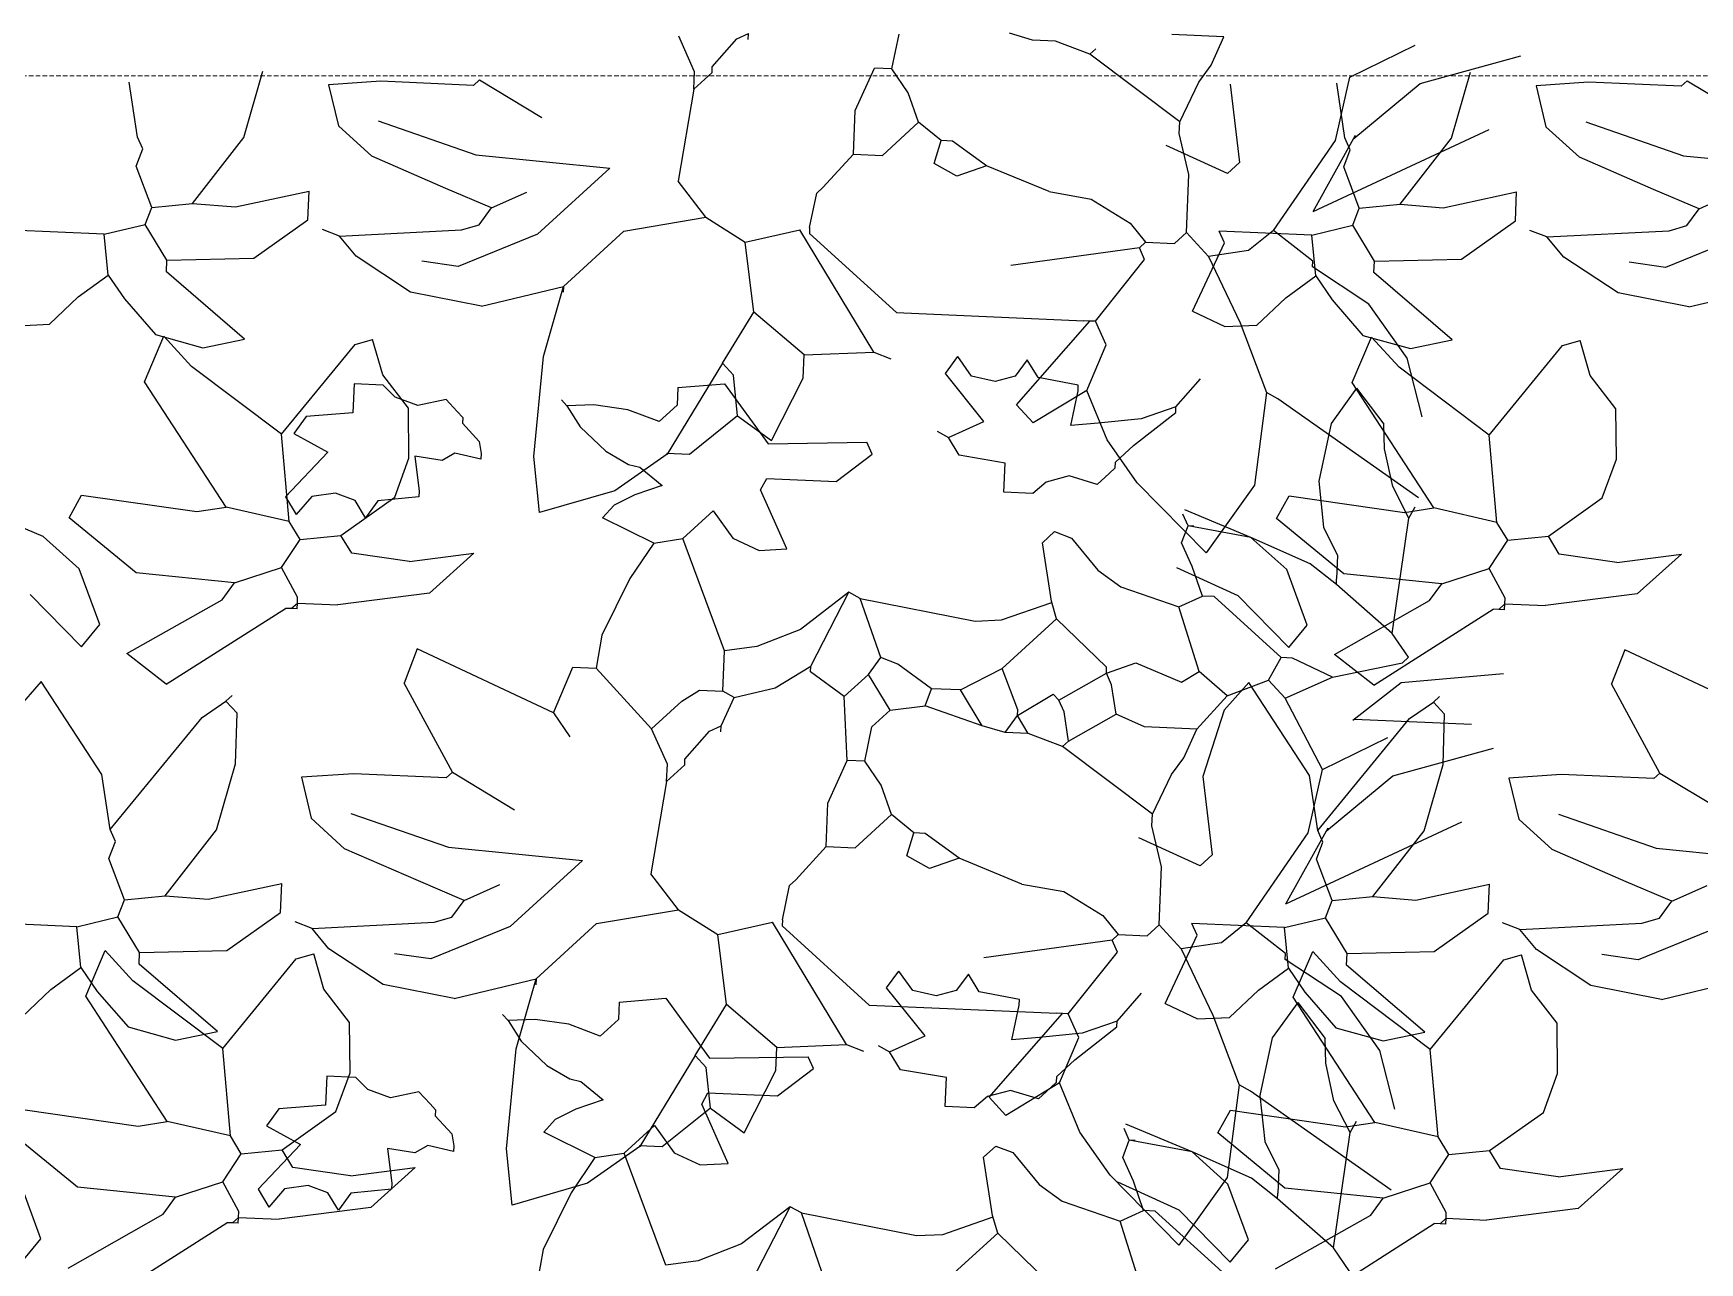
# Model space of a CAD drawing. Header units: inches. Extents: x 2960 to 8891, y 1487 to 4457.
# Drawn here: x 7920.9 to 8012.7, y 2341.1 to 2408.8 of the extents above; entities that cross this region are included whole.
import ezdxf

# ---------------------------------------------------------------- set-up
doc = ezdxf.new("R2010")
doc.units = ezdxf.units.IN
doc.header["$MEASUREMENT"] = 0
doc.linetypes.add('HIDDEN', pattern=[0.375, 0.25, -0.125])
doc.layers.add('A-FLOR-FTPT', color=6, linetype='HIDDEN', lineweight=13)
doc.layers.add('VERDE_siepe', color=96, linetype='Continuous')

msp = doc.modelspace()

# ---------------------------------------------------------------- linework, layer by layer
at = {"layer": 'A-FLOR-FTPT'}
msp.add_line((8111.742, 2406.465), (7815.877, 2406.465), dxfattribs=at)
at = {"layer": 'VERDE_siepe'}
for p, q in [((7957.3, 2406.683), (7956.426, 2408.638)), ((7958.271, 2406.961), (7959.616, 2408.499)), ((7959.616, 2408.499), (7960.268, 2408.791)), ((7960.254, 2408.471), (7960.268, 2408.791)), ((7968.173, 2406.848), (7968.576, 2408.748)), ((7975.913, 2408.428), (7974.651, 2408.803)), ((7986.468, 2408.608), (7983.597, 2408.733)), ((7985.76, 2407.04), (7986.468, 2408.608)), ((7977.189, 2408.373), (7975.913, 2408.428)), ((7979.075, 2407.651), (7977.189, 2408.373)), ((7979.075, 2407.651), (7979.409, 2407.957)), ((7984.027, 2403.92), (7979.075, 2407.651)), ((7993.403, 2406.388), (7996.996, 2408.149)), ((7932.465, 2403.065), (7933.505, 2406.71)), ((7957.258, 2405.726), (7957.3, 2406.683)), ((7958.257, 2406.641), (7958.271, 2406.961)), ((7966.15, 2404.543), (7967.216, 2406.89)), ((7968.173, 2406.848), (7967.216, 2406.89)), ((7969.075, 2405.531), (7968.173, 2406.848)), ((7985.081, 2406.111), (7985.76, 2407.04)), ((7997.274, 2406.042), (8002.832, 2407.559)), ((7999.006, 2403.018), (8000.045, 2406.663)), ((7926.597, 2403.083), (7926.14, 2406.108)), ((7940.017, 2406.158), (7937.132, 2405.964)), ((7937.132, 2405.964), (7937.672, 2403.703)), ((7945.121, 2405.935), (7940.017, 2406.158)), ((7945.454, 2406.24), (7945.121, 2405.935)), ((7945.454, 2406.24), (7948.88, 2404.173)), ((7957.258, 2405.726), (7958.257, 2406.641)), ((7984.027, 2403.92), (7985.081, 2406.111)), ((7986.807, 2406.01), (7987.326, 2401.691)), ((7992.612, 2402.906), (7993.403, 2406.388)), ((7993.137, 2403.036), (7992.68, 2406.061)), ((7993.629, 2403.011), (7997.274, 2406.042)), ((8006.558, 2406.111), (8003.673, 2405.918)), ((8003.673, 2405.918), (8004.213, 2403.656)), ((8011.662, 2405.889), (8006.558, 2406.111)), ((8011.994, 2406.193), (8011.662, 2405.889)), ((8011.994, 2406.193), (8015.42, 2404.126)), ((7957.258, 2405.726), (7956.397, 2400.65)), ((7969.644, 2403.907), (7969.075, 2405.531)), ((7939.868, 2403.973), (7945.248, 2402.104)), ((7966.051, 2402.146), (7966.15, 2404.543)), ((7967.646, 2402.077), (7969.644, 2403.907)), ((7970.878, 2402.895), (7969.644, 2403.907)), ((7983.999, 2403.282), (7984.027, 2403.92)), ((8006.409, 2403.927), (8011.789, 2402.057)), ((7926.888, 2402.43), (7926.597, 2403.083)), ((7929.634, 2399.434), (7932.465, 2403.065)), ((7939.517, 2402.025), (7937.672, 2403.703)), ((7984.539, 2401.021), (7983.999, 2403.282)), ((8001.056, 2403.482), (7991.356, 2398.964)), ((7993.692, 2403.164), (7991.356, 2398.964)), ((7993.428, 2402.384), (7993.137, 2403.036)), ((7996.174, 2399.387), (7999.006, 2403.018)), ((8006.057, 2401.978), (8004.213, 2403.656)), ((7926.527, 2401.487), (7926.888, 2402.43)), ((7945.248, 2402.104), (7952.629, 2401.374)), ((7964.372, 2400.302), (7966.051, 2402.146)), ((7966.051, 2402.146), (7967.646, 2402.077)), ((7970.503, 2401.633), (7970.878, 2402.895)), ((7971.516, 2402.867), (7970.878, 2402.895)), ((7973.374, 2401.508), (7971.516, 2402.867)), ((7986.659, 2401.081), (7983.284, 2402.627)), ((7989.199, 2397.941), (7992.612, 2402.906)), ((7993.068, 2401.441), (7993.428, 2402.384)), ((7927.387, 2399.213), (7926.527, 2401.487)), ((7943.595, 2400.249), (7939.517, 2402.025)), ((7952.629, 2401.374), (7948.634, 2397.733)), ((7971.751, 2400.939), (7970.503, 2401.633)), ((7973.374, 2401.508), (7971.751, 2400.939)), ((7976.827, 2400.078), (7973.374, 2401.508)), ((7986.659, 2401.081), (7987.326, 2401.691)), ((7993.927, 2399.166), (7993.068, 2401.441)), ((8010.136, 2400.202), (8006.057, 2401.978)), ((8011.789, 2402.057), (8019.169, 2401.327)), ((7946.105, 2399.181), (7943.595, 2400.249)), ((7957.909, 2398.666), (7956.397, 2400.65)), ((7964.039, 2399.997), (7964.372, 2400.302)), ((7984.4, 2397.83), (7984.539, 2401.021)), ((7927.387, 2399.213), (7929.634, 2399.434)), ((7929.634, 2399.434), (7932.005, 2399.241)), ((7932.005, 2399.241), (7936.056, 2400.113)), ((7935.986, 2398.519), (7936.056, 2400.113)), ((7946.105, 2399.181), (7948.061, 2400.054)), ((7963.637, 2398.097), (7964.039, 2399.997)), ((7976.827, 2400.078), (7979.147, 2399.671)), ((7979.147, 2399.671), (7981.291, 2398.348)), ((7993.927, 2399.166), (7996.174, 2399.387)), ((7996.174, 2399.387), (7998.545, 2399.194)), ((7998.545, 2399.194), (8002.596, 2400.066)), ((8002.527, 2398.472), (8002.596, 2400.066)), ((8012.645, 2399.134), (8010.136, 2400.202)), ((8012.645, 2399.134), (8014.601, 2400.007)), ((7927.026, 2398.27), (7927.387, 2399.213)), ((7933.018, 2396.41), (7935.986, 2398.519)), ((7945.426, 2398.251), (7946.105, 2399.181)), ((7953.401, 2397.904), (7957.909, 2398.666)), ((7957.909, 2398.666), (7960.086, 2397.293)), ((7993.566, 2398.223), (7993.927, 2399.166)), ((7999.558, 2396.363), (8002.527, 2398.472)), ((8011.966, 2398.205), (8012.645, 2399.134)), ((7924.765, 2397.729), (7919.661, 2397.951)), ((7924.765, 2397.729), (7927.026, 2398.27)), ((7924.986, 2395.482), (7924.765, 2397.729)), ((7928.219, 2396.3), (7927.026, 2398.27)), ((7937.728, 2397.628), (7936.785, 2397.989)), ((7937.728, 2397.628), (7944.455, 2397.974)), ((7938.647, 2396.517), (7937.728, 2397.628)), ((7948.634, 2397.733), (7944.265, 2395.948)), ((7944.455, 2397.974), (7945.426, 2398.251)), ((7950.072, 2394.853), (7953.401, 2397.904)), ((7960.086, 2397.293), (7963.089, 2397.973)), ((7967.173, 2391.231), (7963.089, 2397.973)), ((7963.637, 2398.097), (7963.623, 2397.777)), ((7963.623, 2397.777), (7968.419, 2393.413)), ((7981.291, 2398.348), (7982.139, 2397.29)), ((7983.735, 2397.221), (7984.4, 2397.83)), ((7985.621, 2396.499), (7984.4, 2397.83)), ((7986.493, 2397.253), (7986.202, 2397.904)), ((7991.305, 2397.682), (7986.202, 2397.904)), ((7989.199, 2397.941), (7987.829, 2396.833)), ((7991.363, 2396.249), (7989.199, 2397.941)), ((7991.305, 2397.682), (7993.566, 2398.223)), ((7991.527, 2395.435), (7991.305, 2397.682)), ((7994.759, 2396.253), (7993.566, 2398.223)), ((8004.268, 2397.581), (8003.325, 2397.942)), ((8004.268, 2397.581), (8010.995, 2397.928)), ((8005.188, 2396.47), (8004.268, 2397.581)), ((8015.174, 2397.686), (8010.805, 2395.902)), ((8010.995, 2397.928), (8011.966, 2398.205)), ((7960.557, 2393.437), (7960.086, 2397.293)), ((7981.807, 2396.984), (7974.732, 2396.015)), ((7981.807, 2396.984), (7982.139, 2397.29)), ((7982.098, 2396.333), (7981.807, 2396.984)), ((7982.139, 2397.29), (7983.735, 2397.221)), ((7984.73, 2393.494), (7986.493, 2397.253)), ((7987.829, 2396.833), (7985.621, 2396.499)), ((7928.191, 2395.662), (7928.219, 2396.3)), ((7932.504, 2391.958), (7928.191, 2395.662)), ((7928.219, 2396.3), (7933.018, 2396.41)), ((7941.643, 2394.541), (7938.647, 2396.517)), ((7944.265, 2395.948), (7942.262, 2396.24)), ((7979.392, 2392.935), (7982.098, 2396.333)), ((7985.621, 2396.499), (7987.362, 2392.855)), ((7991.349, 2395.93), (7991.363, 2396.249)), ((7994.456, 2393.877), (7991.349, 2395.93)), ((7994.731, 2395.615), (7994.759, 2396.253)), ((7994.759, 2396.253), (7999.558, 2396.363)), ((8008.184, 2394.494), (8005.188, 2396.47)), ((8010.805, 2395.902), (8008.802, 2396.193)), ((7923.336, 2394.276), (7924.986, 2395.482)), ((7924.986, 2395.482), (7925.888, 2394.165)), ((7945.55, 2393.771), (7950.072, 2394.853)), ((7948.974, 2390.993), (7950.072, 2394.853)), ((7950.072, 2394.853), (7950.058, 2394.533)), ((7989.877, 2394.229), (7991.527, 2395.435)), ((7991.527, 2395.435), (7992.428, 2394.118)), ((7999.044, 2391.912), (7994.731, 2395.615)), ((8012.09, 2393.724), (8016.612, 2394.806)), ((7921.742, 2392.769), (7923.336, 2394.276)), ((7925.888, 2394.165), (7927.589, 2392.207)), ((7945.55, 2393.771), (7941.643, 2394.541)), ((7988.283, 2392.722), (7989.877, 2394.229)), ((7992.428, 2394.118), (7994.129, 2392.16)), ((7996.563, 2390.908), (7994.456, 2393.877)), ((8012.09, 2393.724), (8008.184, 2394.494)), ((7958.837, 2390.635), (7960.557, 2393.437)), ((7963.331, 2391.078), (7960.557, 2393.437)), ((7968.419, 2393.413), (7978.755, 2392.963)), ((7975.037, 2388.331), (7979.074, 2392.949)), ((7979.074, 2392.949), (7978.755, 2392.963)), ((7979.392, 2392.935), (7979.074, 2392.949)), ((7979.975, 2391.631), (7979.392, 2392.935)), ((7984.73, 2393.494), (7986.518, 2392.646)), ((7919.978, 2392.692), (7921.742, 2392.769)), ((7926.99, 2389.602), (7928.058, 2392.112)), ((7927.589, 2392.207), (7930.199, 2391.478)), ((7929.583, 2390.448), (7928.058, 2392.112)), ((7986.518, 2392.646), (7988.283, 2392.722)), ((7987.362, 2392.855), (7988.81, 2389.008)), ((7993.531, 2389.555), (7994.599, 2392.066)), ((7994.129, 2392.16), (7996.739, 2391.431)), ((7996.124, 2390.401), (7994.599, 2392.066)), ((7930.199, 2391.478), (7932.504, 2391.958)), ((7934.535, 2386.716), (7938.586, 2391.653)), ((7938.586, 2391.653), (7939.557, 2391.93)), ((7940.111, 2389.989), (7939.557, 2391.93)), ((7963.276, 2389.802), (7963.331, 2391.078)), ((7963.331, 2391.078), (7967.173, 2391.231)), ((7967.173, 2391.231), (7968.116, 2390.869)), ((7978.907, 2389.121), (7979.975, 2391.631)), ((7996.739, 2391.431), (7999.044, 2391.912)), ((8001.075, 2386.669), (8005.126, 2391.607)), ((8005.126, 2391.607), (8006.097, 2391.884)), ((8006.651, 2389.942), (8006.097, 2391.884)), ((7934.535, 2386.716), (7929.583, 2390.448)), ((7948.44, 2385.48), (7948.974, 2390.993)), ((7958.837, 2390.635), (7955.785, 2385.622)), ((7959.447, 2389.969), (7958.837, 2390.635)), ((7971.117, 2390.057), (7971.796, 2390.987)), ((7972.558, 2389.909), (7971.796, 2390.987)), ((7975.624, 2390.82), (7974.961, 2389.919)), ((7976.221, 2389.835), (7975.624, 2390.82)), ((8001.075, 2386.669), (7996.124, 2390.401)), ((7997.381, 2387.676), (7996.563, 2390.908)), ((7931.483, 2382.694), (7926.99, 2389.602)), ((7938.535, 2389.492), (7938.465, 2387.897)), ((7940.13, 2389.423), (7938.535, 2389.492)), ((7941.525, 2388.155), (7940.111, 2389.989)), ((7940.803, 2388.749), (7940.13, 2389.423)), ((7956.38, 2389.279), (7956.338, 2388.322)), ((7956.38, 2389.279), (7958.946, 2389.487)), ((7958.946, 2389.487), (7961.36, 2386.186)), ((7959.669, 2387.723), (7959.447, 2389.969)), ((7961.527, 2386.362), (7963.276, 2389.802)), ((7973.239, 2387.408), (7971.117, 2390.057)), ((7973.856, 2389.624), (7972.558, 2389.909)), ((7974.961, 2389.919), (7973.856, 2389.624)), ((7978.44, 2389.419), (7976.221, 2389.835)), ((7978.426, 2389.099), (7978.44, 2389.419)), ((7983.822, 2388.225), (7985.167, 2389.764)), ((7993.774, 2389.247), (7992.374, 2387.298)), ((7998.024, 2382.647), (7993.531, 2389.555)), ((7993.774, 2389.247), (7995.286, 2387.264)), ((8008.065, 2388.109), (8006.651, 2389.942)), ((7942.039, 2388.295), (7940.803, 2388.749)), ((7943.612, 2388.631), (7942.039, 2388.295)), ((7944.222, 2387.965), (7943.612, 2388.631)), ((7950.264, 2388.268), (7949.959, 2388.6)), ((7951.747, 2388.325), (7950.263, 2388.268)), ((7953.614, 2388.059), (7951.747, 2388.325)), ((7956.338, 2388.322), (7955.34, 2387.407)), ((7975.952, 2387.332), (7975.037, 2388.331)), ((7978.907, 2389.121), (7975.952, 2387.332)), ((7978.024, 2387.199), (7978.426, 2389.099)), ((7980.036, 2386.409), (7978.907, 2389.121)), ((7988.81, 2389.008), (7988.146, 2383.903)), ((7989.434, 2388.662), (7988.81, 2389.008)), ((7997.186, 2383.211), (7989.434, 2388.662)), ((7935.9, 2387.689), (7935.22, 2386.76)), ((7938.465, 2387.897), (7935.9, 2387.689)), ((7941.551, 2385.387), (7941.525, 2388.155)), ((7944.222, 2387.965), (7944.527, 2387.633)), ((7944.527, 2387.633), (7944.513, 2387.314)), ((7950.263, 2388.268), (7950.991, 2387.128)), ((7955.34, 2387.407), (7953.614, 2388.059)), ((7959.669, 2387.723), (7957.019, 2385.6)), ((7959.669, 2387.723), (7961.527, 2386.362)), ((7971.283, 2386.534), (7973.239, 2387.408)), ((7981.902, 2387.557), (7979.543, 2387.317)), ((7981.491, 2386.089), (7983.808, 2387.906)), ((7983.822, 2388.225), (7981.902, 2387.557)), ((7983.808, 2387.906), (7983.822, 2388.225)), ((8008.091, 2385.34), (8008.065, 2388.109)), ((7934.964, 2381.903), (7934.535, 2386.716)), ((7935.22, 2386.76), (7937.092, 2385.72)), ((7944.513, 2387.314), (7945.429, 2386.315)), ((7950.991, 2387.128), (7952.399, 2385.775)), ((7970.658, 2386.882), (7971.283, 2386.534)), ((7971.879, 2385.549), (7971.283, 2386.534)), ((7979.543, 2387.317), (7978.024, 2387.199)), ((7992.374, 2387.298), (7991.689, 2384.124)), ((7995.316, 2385.911), (7995.286, 2387.264)), ((8001.504, 2381.856), (8001.075, 2386.669)), ((7937.092, 2385.72), (7934.748, 2383.265)), ((7944.093, 2385.675), (7943.381, 2385.262)), ((7945.522, 2385.333), (7944.093, 2385.675)), ((7945.429, 2386.315), (7945.536, 2385.652)), ((7945.536, 2385.652), (7945.522, 2385.333)), ((7952.399, 2385.775), (7953.659, 2385.043)), ((7955.785, 2385.622), (7952.908, 2383.594)), ((7957.019, 2385.6), (7955.743, 2385.656)), ((7961.36, 2386.186), (7966.796, 2386.268)), ((7965.104, 2384.105), (7967.088, 2385.616)), ((7967.088, 2385.616), (7966.796, 2386.268)), ((7974.417, 2385.119), (7971.879, 2385.549)), ((7981.694, 2384.031), (7980.036, 2386.409)), ((7980.493, 2385.174), (7981.491, 2386.089)), ((7995.772, 2383.832), (7995.316, 2385.911)), ((7940.776, 2383.248), (7941.551, 2385.387)), ((7941.878, 2385.511), (7942.113, 2383.583)), ((7943.381, 2385.262), (7941.878, 2385.511)), ((7948.746, 2382.392), (7948.44, 2385.48)), ((7953.659, 2385.043), (7954.271, 2384.896)), ((7954.271, 2384.896), (7955.506, 2383.883)), ((7974.347, 2383.524), (7974.417, 2385.119)), ((7980.145, 2384.55), (7980.479, 2384.855)), ((7980.479, 2384.855), (7980.493, 2385.174)), ((8007.316, 2383.201), (8008.091, 2385.34)), ((7955.506, 2383.883), (7953.997, 2383.368)), ((7960.929, 2383.647), (7961.276, 2384.271)), ((7961.276, 2384.271), (7965.104, 2384.105)), ((7976.672, 2384.067), (7975.943, 2383.454)), ((7977.943, 2384.412), (7976.672, 2384.067)), ((7979.48, 2383.94), (7977.943, 2384.412)), ((7980.145, 2384.55), (7979.48, 2383.94)), ((7985.488, 2380.175), (7981.694, 2384.031)), ((7988.146, 2383.903), (7985.488, 2380.175)), ((7991.689, 2384.124), (7991.961, 2381.596)), ((7996.659, 2382.089), (7995.772, 2383.832)), ((7922.828, 2382.112), (7923.521, 2383.36)), ((7923.521, 2383.36), (7929.874, 2382.445)), ((7934.748, 2383.265), (7935.344, 2382.28)), ((7936.197, 2383.287), (7935.344, 2382.28)), ((7937.515, 2383.458), (7936.197, 2383.287)), ((7938.59, 2383.068), (7937.515, 2383.458)), ((7937.807, 2381.14), (7940.776, 2383.248)), ((7939.172, 2382.113), (7938.59, 2383.068)), ((7939.852, 2383.042), (7939.172, 2382.113)), ((7942.099, 2383.264), (7939.852, 2383.042)), ((7942.113, 2383.583), (7942.099, 2383.264)), ((7952.908, 2383.594), (7948.746, 2382.392)), ((7952.857, 2382.803), (7952.232, 2382.109)), ((7953.997, 2383.368), (7952.857, 2382.803)), ((7962.385, 2380.388), (7960.929, 2383.647)), ((7975.943, 2383.454), (7974.347, 2383.524)), ((7989.369, 2382.066), (7990.062, 2383.314)), ((7990.062, 2383.314), (7996.414, 2382.398)), ((8004.348, 2381.093), (8007.316, 2383.201)), ((7921.41, 2381.074), (7917.766, 2382.599)), ((7926.531, 2379.074), (7922.828, 2382.112)), ((7929.874, 2382.445), (7931.483, 2382.694)), ((7934.964, 2381.903), (7931.483, 2382.694)), ((7935.56, 2380.918), (7934.964, 2381.903)), ((7955.048, 2380.708), (7952.232, 2382.109)), ((7956.657, 2380.957), (7958.322, 2382.483)), ((7958.322, 2382.483), (7959.411, 2380.979)), ((7984.494, 2381.661), (7984.203, 2382.313)), ((7987.951, 2381.027), (7984.307, 2382.552)), ((7993.072, 2379.028), (7989.369, 2382.066)), ((7995.742, 2375.738), (7996.659, 2382.089)), ((7996.414, 2382.398), (7998.024, 2382.647)), ((7996.659, 2382.089), (7997.005, 2382.714)), ((8001.504, 2381.856), (7998.024, 2382.647)), ((7923.388, 2379.296), (7921.41, 2381.074)), ((7935.56, 2380.918), (7937.807, 2381.14)), ((7938.404, 2380.155), (7937.807, 2381.14)), ((7955.048, 2380.708), (7956.657, 2380.957)), ((7958.945, 2374.785), (7956.657, 2380.957)), ((7959.411, 2380.979), (7960.849, 2380.301)), ((7976.464, 2380.733), (7977.129, 2381.343)), ((7977.129, 2381.343), (7978.072, 2380.982)), ((7978.072, 2380.982), (7979.518, 2379.221)), ((7984.134, 2380.718), (7984.494, 2381.661)), ((7984.813, 2381.647), (7984.494, 2381.661)), ((7987.951, 2381.027), (7984.494, 2381.661)), ((7989.928, 2379.249), (7987.951, 2381.027)), ((7991.218, 2379.569), (7987.951, 2381.027)), ((7991.961, 2381.596), (7992.733, 2380.023)), ((8002.101, 2380.871), (8001.504, 2381.856)), ((8002.101, 2380.871), (8004.348, 2381.093)), ((8004.944, 2380.108), (8004.348, 2381.093)), ((7934.534, 2379.365), (7935.56, 2380.918)), ((7941.58, 2379.696), (7938.404, 2380.155)), ((7941.58, 2379.696), (7945.139, 2380.156)), ((7945.139, 2380.156), (7942.695, 2377.956)), ((7955.048, 2380.708), (7953.738, 2378.766)), ((7960.849, 2380.301), (7962.385, 2380.388)), ((7976.962, 2377.515), (7976.464, 2380.733)), ((7984.716, 2379.414), (7984.134, 2380.718)), ((8001.074, 2379.318), (8002.101, 2380.871)), ((8008.12, 2379.65), (8004.944, 2380.108)), ((8008.12, 2379.65), (8011.679, 2380.109)), ((8011.679, 2380.109), (8009.235, 2377.91)), ((7924.521, 2376.231), (7923.388, 2379.296)), ((7931.94, 2378.519), (7934.534, 2379.365)), ((7935.421, 2377.728), (7934.534, 2379.365)), ((7979.518, 2379.221), (7980.789, 2378.308)), ((7983.849, 2379.376), (7987.224, 2377.83)), ((7985.284, 2377.791), (7984.716, 2379.414)), ((7991.061, 2376.185), (7989.928, 2379.249)), ((7992.664, 2378.428), (7991.218, 2379.569)), ((7992.733, 2380.023), (7992.678, 2378.748)), ((7998.48, 2378.473), (8001.074, 2379.318)), ((8001.962, 2377.681), (8001.074, 2379.318)), ((7931.94, 2378.519), (7926.531, 2379.074)), ((7931.261, 2377.59), (7931.94, 2378.519)), ((7953.738, 2378.766), (7952.192, 2375.636)), ((7980.789, 2378.308), (7983.981, 2377.209)), ((7992.664, 2378.428), (7992.678, 2378.748)), ((7995.742, 2375.738), (7992.664, 2378.428)), ((7998.48, 2378.473), (7993.072, 2379.028)), ((7997.801, 2377.543), (7998.48, 2378.473)), ((7920.684, 2377.877), (7923.508, 2374.997)), ((7926.017, 2374.622), (7931.261, 2377.59)), ((7935.075, 2377.104), (7935.408, 2377.409)), ((7935.394, 2377.09), (7935.408, 2377.409)), ((7935.408, 2377.409), (7935.421, 2377.728)), ((7935.408, 2377.409), (7937.64, 2377.312)), ((7942.695, 2377.956), (7937.64, 2377.312)), ((7965.797, 2378.002), (7963.126, 2375.958)), ((7963.702, 2373.938), (7965.797, 2378.002)), ((7966.421, 2377.655), (7965.797, 2378.002)), ((7966.421, 2377.655), (7972.759, 2376.419)), ((7967.558, 2374.409), (7966.421, 2377.655)), ((7974.211, 2376.478), (7976.984, 2377.444)), ((7977.24, 2376.544), (7976.962, 2377.515)), ((7983.981, 2377.209), (7985.284, 2377.791)), ((7985.923, 2377.763), (7985.284, 2377.791)), ((7989.612, 2374.406), (7985.923, 2377.763)), ((7987.224, 2377.83), (7990.049, 2374.951)), ((7992.557, 2374.575), (7997.801, 2377.543)), ((8001.615, 2377.057), (8001.948, 2377.362)), ((8001.934, 2377.043), (8001.948, 2377.362)), ((8001.948, 2377.362), (8001.962, 2377.681)), ((8001.948, 2377.362), (8004.181, 2377.265)), ((8009.235, 2377.91), (8004.181, 2377.265)), ((7928.181, 2372.93), (7934.755, 2377.117)), ((7935.075, 2377.104), (7934.755, 2377.117)), ((7935.394, 2377.09), (7935.075, 2377.104)), ((7972.759, 2376.419), (7974.211, 2376.478)), ((7974.244, 2373.798), (7977.24, 2376.544)), ((7980, 2373.867), (7977.24, 2376.544)), ((7985.104, 2373.644), (7983.981, 2377.209)), ((7994.721, 2372.883), (8001.296, 2377.071)), ((8001.615, 2377.057), (8001.296, 2377.071)), ((8001.934, 2377.043), (8001.615, 2377.057)), ((7923.508, 2374.997), (7924.521, 2376.231)), ((7952.192, 2375.636), (7951.871, 2373.815)), ((7963.126, 2375.958), (7960.736, 2375.017)), ((7990.049, 2374.951), (7991.061, 2376.185)), ((7996.644, 2374.419), (7995.742, 2375.738)), ((7928.181, 2372.93), (7926.017, 2374.622)), ((7942.009, 2374.883), (7941.288, 2372.997)), ((7949.527, 2371.36), (7942.009, 2374.883)), ((7958.848, 2372.552), (7958.945, 2374.785)), ((7960.736, 2375.017), (7958.945, 2374.785)), ((7994.721, 2372.883), (7992.557, 2374.575)), ((8008.55, 2374.837), (8007.828, 2372.95)), ((8016.067, 2371.313), (8008.55, 2374.837)), ((7949.527, 2371.36), (7950.595, 2373.871)), ((7950.595, 2373.871), (7951.871, 2373.815)), ((7954.922, 2370.485), (7951.871, 2373.815)), ((7961.733, 2372.745), (7963.702, 2373.938)), ((7963.688, 2373.619), (7963.702, 2373.938)), ((7965.547, 2372.26), (7963.688, 2373.619)), ((7966.878, 2373.48), (7967.558, 2374.409)), ((7968.501, 2374.049), (7967.558, 2374.409)), ((7970.36, 2372.689), (7968.501, 2374.049)), ((7971.954, 2372.619), (7974.244, 2373.798)), ((7975.103, 2371.523), (7974.244, 2373.798)), ((7979.986, 2373.548), (7981.608, 2374.116)), ((7979.986, 2373.548), (7980, 2373.867)), ((7981.608, 2374.116), (7984.119, 2373.048)), ((7984.119, 2373.048), (7985.104, 2373.644)), ((7986.643, 2372.299), (7985.104, 2373.644)), ((7988.918, 2373.159), (7989.612, 2374.406)), ((7990.249, 2374.379), (7989.612, 2374.406)), ((7992.441, 2373.324), (7990.249, 2374.379)), ((7992.441, 2373.324), (7996.311, 2374.114)), ((7996.311, 2374.114), (7996.644, 2374.419)), ((7921.293, 2373.085), (7919.948, 2371.546)), ((7924.636, 2367.955), (7921.294, 2373.086)), ((7943.95, 2368.087), (7941.288, 2372.997)), ((7959.471, 2372.204), (7961.733, 2372.745)), ((7965.547, 2372.26), (7966.878, 2373.48)), ((7968.071, 2371.51), (7966.878, 2373.48)), ((7969.998, 2371.745), (7970.36, 2372.689)), ((7971.954, 2372.619), (7970.36, 2372.689)), ((7977.364, 2372.064), (7979.986, 2373.548)), ((7980.277, 2372.896), (7979.986, 2373.548)), ((7980.526, 2371.286), (7980.277, 2372.896)), ((7987.833, 2373.038), (7986.488, 2371.5)), ((7986.643, 2372.299), (7988.918, 2373.159)), ((7991.177, 2367.908), (7987.834, 2373.039)), ((7989.833, 2372.16), (7988.918, 2373.159)), ((7989.833, 2372.16), (7992.441, 2373.324)), ((7996.228, 2373.021), (7993.561, 2370.929)), ((8001.871, 2373.511), (7996.228, 2373.021)), ((8010.49, 2368.04), (8007.828, 2372.95)), ((7930.156, 2371.101), (7931.474, 2372.003)), ((7931.474, 2372.003), (7931.807, 2372.307)), ((7932.084, 2371.336), (7931.474, 2372.003)), ((7954.922, 2370.485), (7956.586, 2372.011)), ((7956.586, 2372.011), (7957.571, 2372.608)), ((7957.571, 2372.608), (7958.848, 2372.552)), ((7958.764, 2370.638), (7959.471, 2372.204)), ((7959.471, 2372.204), (7958.848, 2372.552)), ((7965.713, 2368.736), (7965.547, 2372.26)), ((7973.147, 2370.649), (7971.954, 2372.619)), ((7975.089, 2371.204), (7977.059, 2372.396)), ((7977.059, 2372.396), (7977.364, 2372.064)), ((7977.655, 2371.412), (7977.364, 2372.064)), ((7984.964, 2370.454), (7986.643, 2372.299)), ((7991.899, 2368.234), (7989.833, 2372.16)), ((7996.697, 2371.054), (7998.014, 2371.956)), ((7998.014, 2371.956), (7998.347, 2372.261)), ((7998.625, 2371.29), (7998.014, 2371.956)), ((7925.093, 2364.929), (7930.156, 2371.101)), ((7932.001, 2368.556), (7932.084, 2371.336)), ((7949.527, 2371.36), (7950.428, 2370.042)), ((7967.072, 2370.595), (7968.071, 2371.51)), ((7968.071, 2371.51), (7969.998, 2371.745)), ((7973.147, 2370.649), (7969.998, 2371.745)), ((7974.409, 2370.275), (7975.089, 2371.204)), ((7975.089, 2371.204), (7975.103, 2371.523)), ((7975.685, 2370.219), (7975.089, 2371.204)), ((7977.905, 2369.803), (7977.655, 2371.412)), ((7977.905, 2369.803), (7980.526, 2371.286)), ((7982.093, 2370.58), (7980.526, 2371.286)), ((7986.488, 2371.5), (7985.304, 2367.857)), ((7991.634, 2364.883), (7996.697, 2371.054)), ((7993.666, 2371.019), (8000.108, 2370.738)), ((7998.541, 2368.51), (7998.625, 2371.29)), ((7955.796, 2368.529), (7954.922, 2370.485)), ((7956.767, 2368.807), (7958.112, 2370.346)), ((7958.112, 2370.346), (7958.764, 2370.638)), ((7958.75, 2370.318), (7958.764, 2370.638)), ((7966.67, 2368.695), (7967.072, 2370.595)), ((7974.409, 2370.275), (7973.147, 2370.649)), ((7975.685, 2370.219), (7974.409, 2370.275)), ((7977.571, 2369.498), (7975.685, 2370.219)), ((7984.964, 2370.454), (7982.093, 2370.58)), ((7984.257, 2368.887), (7984.964, 2370.454)), ((7991.899, 2368.234), (7995.492, 2369.995)), ((7977.571, 2369.498), (7977.905, 2369.803)), ((7982.523, 2365.767), (7977.571, 2369.498)), ((7995.77, 2367.889), (8001.329, 2369.406)), ((7930.961, 2364.911), (7932.001, 2368.556)), ((7955.754, 2367.572), (7955.796, 2368.529)), ((7955.754, 2367.572), (7956.753, 2368.488)), ((7956.753, 2368.488), (7956.767, 2368.807)), ((7964.646, 2366.39), (7965.713, 2368.736)), ((7966.67, 2368.695), (7965.713, 2368.736)), ((7967.571, 2367.377), (7966.67, 2368.695)), ((7983.577, 2367.958), (7984.257, 2368.887)), ((7991.109, 2364.753), (7991.899, 2368.234)), ((7997.502, 2364.865), (7998.541, 2368.51)), ((7925.093, 2364.93), (7924.636, 2367.955)), ((7938.514, 2368.005), (7935.629, 2367.811)), ((7935.629, 2367.811), (7936.169, 2365.55)), ((7943.617, 2367.782), (7938.514, 2368.005)), ((7943.95, 2368.087), (7943.617, 2367.782)), ((7943.95, 2368.087), (7947.376, 2366.02)), ((7955.754, 2367.572), (7954.893, 2362.496)), ((7968.14, 2365.754), (7967.571, 2367.377)), ((7982.523, 2365.767), (7983.577, 2367.958)), ((7985.304, 2367.857), (7985.822, 2363.538)), ((7991.633, 2364.883), (7991.177, 2367.908)), ((7992.125, 2364.858), (7995.77, 2367.889)), ((8005.054, 2367.958), (8002.169, 2367.764)), ((8002.169, 2367.764), (8002.709, 2365.503)), ((8010.158, 2367.735), (8005.054, 2367.958)), ((8010.49, 2368.04), (8010.158, 2367.735)), ((8010.49, 2368.04), (8013.916, 2365.973)), ((7964.547, 2363.993), (7964.646, 2366.39)), ((7938.013, 2363.872), (7936.169, 2365.55)), ((7938.364, 2365.82), (7943.745, 2363.951)), ((7966.142, 2363.923), (7968.14, 2365.754)), ((7969.374, 2364.741), (7968.14, 2365.754)), ((7982.495, 2365.128), (7982.523, 2365.767)), ((8004.553, 2363.825), (8002.709, 2365.503)), ((8004.905, 2365.773), (8010.285, 2363.904)), ((7925.384, 2364.277), (7925.093, 2364.929)), ((7928.13, 2361.281), (7930.961, 2364.911)), ((7968.999, 2363.48), (7969.374, 2364.741)), ((7970.012, 2364.714), (7969.374, 2364.741)), ((7971.871, 2363.354), (7970.012, 2364.714)), ((7985.156, 2362.928), (7981.78, 2364.474)), ((7983.035, 2362.868), (7982.495, 2365.128)), ((7987.695, 2359.788), (7991.109, 2364.753)), ((7999.552, 2365.329), (7989.852, 2360.81)), ((7992.188, 2365.01), (7989.852, 2360.81)), ((7991.924, 2364.23), (7991.634, 2364.883)), ((7994.671, 2361.234), (7997.502, 2364.865)), ((7925.024, 2363.334), (7925.384, 2364.277)), ((7942.091, 2362.096), (7938.013, 2363.872)), ((7943.745, 2363.951), (7951.125, 2363.22)), ((7962.868, 2362.149), (7964.547, 2363.993)), ((7964.547, 2363.993), (7966.142, 2363.923)), ((7985.156, 2362.928), (7985.822, 2363.538)), ((7991.564, 2363.287), (7991.924, 2364.23)), ((8008.632, 2362.049), (8004.553, 2363.825)), ((8010.285, 2363.904), (8017.665, 2363.173)), ((7925.883, 2361.059), (7925.024, 2363.334)), ((7951.125, 2363.22), (7947.13, 2359.58)), ((7970.247, 2362.786), (7968.999, 2363.48)), ((7971.871, 2363.354), (7970.247, 2362.786)), ((7975.323, 2361.925), (7971.871, 2363.354)), ((7982.896, 2359.677), (7983.035, 2362.868)), ((7992.424, 2361.013), (7991.564, 2363.287)), ((7930.501, 2361.088), (7934.552, 2361.96)), ((7934.483, 2360.365), (7934.552, 2361.96)), ((7944.601, 2361.027), (7942.091, 2362.096)), ((7944.601, 2361.027), (7946.557, 2361.901)), ((7956.405, 2360.513), (7954.893, 2362.496)), ((7962.133, 2359.944), (7962.536, 2361.844)), ((7962.536, 2361.844), (7962.868, 2362.149)), ((7975.323, 2361.925), (7977.643, 2361.518)), ((7997.041, 2361.041), (8001.093, 2361.913)), ((8001.023, 2360.318), (8001.093, 2361.913)), ((8011.141, 2360.98), (8008.632, 2362.049)), ((8011.141, 2360.98), (8013.097, 2361.854)), ((7925.522, 2360.116), (7925.883, 2361.059)), ((7925.883, 2361.059), (7928.13, 2361.281)), ((7928.13, 2361.281), (7930.501, 2361.088)), ((7943.922, 2360.098), (7944.601, 2361.027)), ((7977.643, 2361.518), (7979.787, 2360.194)), ((7992.062, 2360.07), (7992.424, 2361.013)), ((7992.424, 2361.013), (7994.67, 2361.234)), ((7994.671, 2361.234), (7997.041, 2361.041)), ((8010.462, 2360.051), (8011.141, 2360.98)), ((7923.261, 2359.575), (7925.522, 2360.116)), ((7926.715, 2358.147), (7925.522, 2360.116)), ((7931.514, 2358.257), (7934.483, 2360.365)), ((7936.224, 2359.475), (7935.281, 2359.835)), ((7942.951, 2359.821), (7943.922, 2360.098)), ((7951.897, 2359.75), (7956.405, 2360.513)), ((7956.405, 2360.513), (7958.582, 2359.14)), ((7962.133, 2359.944), (7962.119, 2359.624)), ((7979.787, 2360.194), (7980.636, 2359.137)), ((7989.802, 2359.529), (7992.062, 2360.07)), ((7993.256, 2358.1), (7992.062, 2360.07)), ((7998.055, 2358.21), (8001.023, 2360.318)), ((8009.491, 2359.774), (8010.462, 2360.051)), ((7923.261, 2359.575), (7918.157, 2359.798)), ((7923.483, 2357.329), (7923.261, 2359.575)), ((7936.224, 2359.475), (7942.951, 2359.821)), ((7937.144, 2358.363), (7936.224, 2359.475)), ((7947.13, 2359.58), (7942.761, 2357.795)), ((7948.568, 2356.7), (7951.897, 2359.75)), ((7958.582, 2359.14), (7961.585, 2359.819)), ((7959.054, 2355.284), (7958.582, 2359.14)), ((7965.669, 2353.077), (7961.585, 2359.819)), ((7962.119, 2359.624), (7966.915, 2355.26)), ((7980.303, 2358.831), (7980.636, 2359.137)), ((7980.636, 2359.137), (7982.231, 2359.067)), ((7982.231, 2359.067), (7982.896, 2359.677)), ((7984.117, 2358.346), (7982.896, 2359.677)), ((7983.226, 2355.341), (7984.989, 2359.1)), ((7984.989, 2359.1), (7984.698, 2359.751)), ((7989.802, 2359.529), (7984.698, 2359.751)), ((7987.695, 2359.788), (7986.325, 2358.679)), ((7989.859, 2358.095), (7987.695, 2359.788)), ((7990.023, 2357.282), (7989.802, 2359.529)), ((8002.764, 2359.428), (8001.821, 2359.788)), ((8002.764, 2359.428), (8009.491, 2359.774)), ((8003.684, 2358.317), (8002.764, 2359.428)), ((8013.671, 2359.533), (8009.301, 2357.748)), ((7923.749, 2355.746), (7924.817, 2358.257)), ((7926.342, 2356.592), (7924.817, 2358.257)), ((7926.687, 2357.508), (7926.715, 2358.147)), ((7926.715, 2358.147), (7931.514, 2358.257)), ((7935.345, 2357.798), (7936.316, 2358.075)), ((7936.87, 2356.133), (7936.316, 2358.075)), ((7940.14, 2356.388), (7937.144, 2358.363)), ((7942.761, 2357.795), (7940.758, 2358.087)), ((7980.303, 2358.831), (7973.229, 2357.861)), ((7977.888, 2354.782), (7980.594, 2358.18)), ((7980.594, 2358.18), (7980.303, 2358.831)), ((7986.325, 2358.679), (7984.117, 2358.346)), ((7984.117, 2358.346), (7985.858, 2354.702)), ((7989.846, 2357.776), (7989.859, 2358.095)), ((7990.289, 2355.699), (7991.358, 2358.21)), ((7992.883, 2356.545), (7991.358, 2358.21)), ((7993.228, 2357.461), (7993.256, 2358.1)), ((7993.256, 2358.1), (7998.055, 2358.21)), ((8001.885, 2357.751), (8002.856, 2358.028)), ((8003.41, 2356.086), (8002.856, 2358.028)), ((8006.68, 2356.341), (8003.684, 2358.317)), ((8009.301, 2357.748), (8007.298, 2358.04)), ((7921.833, 2356.123), (7923.483, 2357.329)), ((7923.483, 2357.329), (7924.384, 2356.011)), ((7931, 2353.805), (7926.687, 2357.508)), ((7931.294, 2352.86), (7935.345, 2357.798)), ((7967.876, 2356.202), (7968.555, 2357.131)), ((7969.317, 2356.054), (7968.555, 2357.131)), ((7988.373, 2356.076), (7990.023, 2357.282)), ((7992.952, 2355.723), (7989.846, 2357.776)), ((7990.023, 2357.282), (7990.924, 2355.964)), ((7997.54, 2353.758), (7993.228, 2357.461)), ((7997.834, 2352.813), (8001.885, 2357.751)), ((7931.294, 2352.86), (7926.342, 2356.592)), ((7944.046, 2355.618), (7940.14, 2356.388)), ((7944.046, 2355.618), (7948.568, 2356.7)), ((7947.47, 2352.839), (7948.568, 2356.7)), ((7948.568, 2356.7), (7948.554, 2356.38)), ((7969.998, 2353.552), (7967.876, 2356.202)), ((7972.383, 2356.964), (7971.72, 2356.063)), ((7972.98, 2355.979), (7972.383, 2356.964)), ((7997.834, 2352.813), (7992.883, 2356.545)), ((8010.586, 2355.571), (8006.68, 2356.341)), ((8010.586, 2355.571), (8015.108, 2356.653)), ((7920.239, 2354.616), (7921.833, 2356.123)), ((7928.242, 2348.838), (7923.749, 2355.746)), ((7924.384, 2356.011), (7926.085, 2354.053)), ((7938.284, 2354.3), (7936.87, 2356.133)), ((7953.139, 2355.423), (7953.097, 2354.466)), ((7953.139, 2355.423), (7955.705, 2355.631)), ((7955.705, 2355.631), (7958.119, 2352.33)), ((7957.333, 2352.482), (7959.054, 2355.284)), ((7961.827, 2352.925), (7959.054, 2355.284)), ((7966.915, 2355.26), (7977.251, 2354.809)), ((7970.615, 2355.768), (7969.317, 2356.054)), ((7971.72, 2356.063), (7970.615, 2355.768)), ((7975.199, 2355.563), (7972.98, 2355.979)), ((7974.783, 2353.343), (7975.185, 2355.244)), ((7975.185, 2355.244), (7975.199, 2355.563)), ((7980.581, 2354.37), (7981.926, 2355.909)), ((7983.226, 2355.341), (7985.014, 2354.492)), ((7986.779, 2354.569), (7988.373, 2356.076)), ((7990.533, 2355.391), (7989.133, 2353.442)), ((7994.783, 2348.791), (7990.289, 2355.699)), ((7990.533, 2355.391), (7992.045, 2353.408)), ((7990.924, 2355.964), (7992.625, 2354.007)), ((7995.059, 2352.755), (7992.952, 2355.723)), ((8004.824, 2354.253), (8003.41, 2356.086)), ((7947.023, 2354.412), (7946.718, 2354.745)), ((7948.506, 2354.469), (7947.022, 2354.412)), ((7947.022, 2354.412), (7947.75, 2353.272)), ((7950.373, 2354.203), (7948.506, 2354.469)), ((7953.097, 2354.466), (7952.099, 2353.551)), ((7973.533, 2350.177), (7977.57, 2354.796)), ((7977.57, 2354.796), (7977.251, 2354.809)), ((7977.888, 2354.782), (7977.57, 2354.796)), ((7978.471, 2353.478), (7977.888, 2354.782)), ((7980.581, 2354.37), (7978.661, 2353.701)), ((7980.567, 2354.05), (7980.581, 2354.37)), ((7985.014, 2354.492), (7986.779, 2354.569)), ((7985.858, 2354.702), (7987.306, 2350.855)), ((7926.085, 2354.053), (7928.695, 2353.325)), ((7928.695, 2353.325), (7931, 2353.805)), ((7938.31, 2351.531), (7938.284, 2354.3)), ((7952.099, 2353.551), (7950.373, 2354.203)), ((7968.042, 2352.678), (7969.998, 2353.552)), ((7976.302, 2353.461), (7974.783, 2353.343)), ((7978.661, 2353.701), (7976.302, 2353.461)), ((7977.403, 2350.967), (7978.471, 2353.478)), ((7978.25, 2352.233), (7980.567, 2354.05)), ((7989.133, 2353.442), (7988.448, 2350.269)), ((7992.075, 2352.055), (7992.045, 2353.408)), ((7992.625, 2354.007), (7995.235, 2353.278)), ((7995.235, 2353.278), (7997.54, 2353.758)), ((8004.85, 2351.484), (8004.824, 2354.253)), ((7931.723, 2348.047), (7931.294, 2352.86)), ((7946.936, 2347.327), (7947.47, 2352.839)), ((7947.75, 2353.272), (7949.158, 2351.919)), ((7957.333, 2352.482), (7954.281, 2347.468)), ((7957.944, 2351.816), (7957.333, 2352.482)), ((7961.772, 2351.649), (7961.827, 2352.925)), ((7961.827, 2352.925), (7965.669, 2353.077)), ((7965.669, 2353.077), (7966.612, 2352.716)), ((7967.417, 2353.026), (7968.042, 2352.678)), ((7968.638, 2351.694), (7968.042, 2352.678)), ((7995.877, 2349.522), (7995.059, 2352.755)), ((7998.263, 2348), (7997.834, 2352.813)), ((7949.158, 2351.919), (7950.418, 2351.188)), ((7958.165, 2349.569), (7957.944, 2351.816)), ((7958.119, 2352.33), (7963.555, 2352.412)), ((7960.023, 2348.209), (7961.772, 2351.649)), ((7961.863, 2350.249), (7963.847, 2351.761)), ((7963.847, 2351.761), (7963.555, 2352.412)), ((7971.176, 2351.264), (7968.638, 2351.694)), ((7977.252, 2351.318), (7978.25, 2352.233)), ((7992.53, 2349.976), (7992.075, 2352.055)), ((7937.031, 2351.339), (7936.962, 2349.744)), ((7938.627, 2351.269), (7937.031, 2351.339)), ((7937.535, 2349.392), (7938.31, 2351.531)), ((7939.299, 2350.596), (7938.627, 2351.269)), ((7950.418, 2351.188), (7951.03, 2351.04)), ((7951.03, 2351.04), (7952.265, 2350.028)), ((7971.106, 2349.668), (7971.176, 2351.264)), ((7977.403, 2350.967), (7974.448, 2349.179)), ((7976.904, 2350.695), (7976.239, 2350.084)), ((7976.904, 2350.695), (7977.238, 2350.999)), ((7977.238, 2350.999), (7977.252, 2351.318)), ((7978.532, 2348.256), (7977.403, 2350.967)), ((7987.306, 2350.855), (7986.642, 2345.75)), ((7987.93, 2350.508), (7987.306, 2350.855)), ((8004.075, 2349.345), (8004.85, 2351.484)), ((7936.962, 2349.744), (7934.396, 2349.536)), ((7940.535, 2350.141), (7939.299, 2350.596)), ((7942.108, 2350.478), (7940.535, 2350.141)), ((7942.718, 2349.812), (7942.108, 2350.478)), ((7942.718, 2349.812), (7943.023, 2349.479)), ((7952.265, 2350.028), (7950.756, 2349.512)), ((7957.688, 2349.791), (7958.035, 2350.416)), ((7959.144, 2346.532), (7957.688, 2349.791)), ((7958.035, 2350.416), (7961.863, 2350.249)), ((7973.431, 2350.211), (7972.702, 2349.599)), ((7974.702, 2350.556), (7973.431, 2350.211)), ((7974.448, 2349.179), (7973.533, 2350.177)), ((7976.239, 2350.084), (7974.702, 2350.556)), ((7995.682, 2345.057), (7987.93, 2350.508)), ((7988.448, 2350.269), (7988.72, 2347.74)), ((7993.418, 2348.234), (7992.53, 2349.976)), ((7920.28, 2349.505), (7926.633, 2348.589)), ((7926.633, 2348.589), (7928.242, 2348.838)), ((7931.723, 2348.047), (7928.242, 2348.838)), ((7934.396, 2349.536), (7933.716, 2348.607)), ((7934.566, 2347.284), (7937.535, 2349.392)), ((7943.023, 2349.479), (7943.01, 2349.161)), ((7943.01, 2349.161), (7943.925, 2348.162)), ((7949.616, 2348.947), (7948.991, 2348.253)), ((7950.756, 2349.512), (7949.616, 2348.947)), ((7958.165, 2349.569), (7955.515, 2347.447)), ((7958.165, 2349.569), (7960.023, 2348.209)), ((7972.702, 2349.599), (7971.106, 2349.668)), ((7986.128, 2348.21), (7986.821, 2349.458)), ((7986.821, 2349.458), (7993.173, 2348.542)), ((7993.418, 2348.234), (7993.764, 2348.858)), ((8001.106, 2347.238), (8004.075, 2349.345)), ((7923.29, 2345.219), (7919.587, 2348.257)), ((7932.319, 2347.062), (7931.723, 2348.047)), ((7933.716, 2348.607), (7935.589, 2347.566)), ((7943.925, 2348.162), (7944.032, 2347.499)), ((7951.807, 2346.852), (7948.991, 2348.253)), ((7953.416, 2347.101), (7955.081, 2348.627)), ((7955.081, 2348.627), (7956.17, 2347.123)), ((7980.19, 2345.877), (7978.532, 2348.256)), ((7981.253, 2347.805), (7980.962, 2348.457)), ((7984.71, 2347.171), (7981.066, 2348.697)), ((7989.83, 2345.172), (7986.128, 2348.21)), ((7992.501, 2341.882), (7993.418, 2348.234)), ((7993.173, 2348.542), (7994.783, 2348.791)), ((7998.263, 2348), (7994.783, 2348.791)), ((7998.86, 2347.015), (7998.263, 2348)), ((7931.293, 2345.509), (7932.319, 2347.062)), ((7932.319, 2347.062), (7934.566, 2347.284)), ((7935.589, 2347.566), (7933.245, 2345.111)), ((7935.163, 2346.299), (7934.566, 2347.284)), ((7940.374, 2347.358), (7940.609, 2345.43)), ((7941.877, 2347.108), (7940.374, 2347.358)), ((7942.589, 2347.521), (7941.877, 2347.108)), ((7944.018, 2347.179), (7942.589, 2347.521)), ((7944.032, 2347.499), (7944.018, 2347.179)), ((7947.242, 2344.239), (7946.936, 2347.327)), ((7954.281, 2347.468), (7951.404, 2345.441)), ((7951.807, 2346.852), (7953.416, 2347.101)), ((7955.704, 2340.929), (7953.416, 2347.101)), ((7955.515, 2347.447), (7954.239, 2347.502)), ((7956.17, 2347.123), (7957.608, 2346.446)), ((7973.223, 2346.877), (7973.888, 2347.488)), ((7973.888, 2347.488), (7974.831, 2347.126)), ((7974.831, 2347.126), (7976.277, 2345.365)), ((7980.893, 2346.862), (7981.253, 2347.805)), ((7981.572, 2347.791), (7981.253, 2347.805)), ((7984.71, 2347.171), (7981.253, 2347.805)), ((7986.687, 2345.394), (7984.71, 2347.171)), ((7987.977, 2345.713), (7984.71, 2347.171)), ((7988.72, 2347.74), (7989.492, 2346.168)), ((7997.833, 2345.463), (7998.86, 2347.015)), ((7998.86, 2347.015), (8001.106, 2347.238)), ((8001.703, 2346.253), (8001.106, 2347.238)), ((7938.339, 2345.841), (7935.163, 2346.299)), ((7938.339, 2345.841), (7941.898, 2346.3)), ((7941.898, 2346.3), (7939.453, 2344.101)), ((7951.807, 2346.852), (7950.497, 2344.911)), ((7957.608, 2346.446), (7959.144, 2346.532)), ((7973.721, 2343.659), (7973.223, 2346.877)), ((7981.474, 2345.558), (7980.893, 2346.862)), ((7989.492, 2346.168), (7989.437, 2344.892)), ((8004.879, 2345.794), (8001.703, 2346.253)), ((8004.879, 2345.794), (8008.438, 2346.254)), ((8008.438, 2346.254), (8005.994, 2344.054)), ((7921.28, 2342.376), (7920.146, 2345.441)), ((7928.699, 2344.664), (7923.29, 2345.219)), ((7928.699, 2344.664), (7931.293, 2345.509)), ((7932.18, 2343.872), (7931.293, 2345.509)), ((7936.011, 2345.305), (7934.693, 2345.134)), ((7937.086, 2344.915), (7936.011, 2345.305)), ((7940.609, 2345.43), (7940.595, 2345.11)), ((7951.404, 2345.441), (7947.242, 2344.239)), ((7976.277, 2345.365), (7977.548, 2344.452)), ((7983.985, 2342.022), (7980.19, 2345.877)), ((7980.608, 2345.52), (7983.983, 2343.974)), ((7982.043, 2343.935), (7981.474, 2345.558)), ((7986.642, 2345.75), (7983.985, 2342.022)), ((7987.82, 2342.329), (7986.687, 2345.394)), ((7989.423, 2344.572), (7987.977, 2345.713)), ((7995.239, 2344.617), (7989.83, 2345.172)), ((7995.239, 2344.617), (7997.833, 2345.463)), ((7998.721, 2343.825), (7997.833, 2345.463)), ((7928.02, 2343.734), (7928.699, 2344.664)), ((7933.245, 2345.111), (7933.84, 2344.127)), ((7934.693, 2345.134), (7933.84, 2344.127)), ((7937.668, 2343.96), (7937.086, 2344.915)), ((7938.348, 2344.889), (7937.668, 2343.96)), ((7940.595, 2345.11), (7938.348, 2344.889)), ((7950.497, 2344.911), (7948.951, 2341.78)), ((7977.548, 2344.452), (7980.74, 2343.353)), ((7989.423, 2344.572), (7989.437, 2344.892)), ((7992.501, 2341.882), (7989.423, 2344.572)), ((7994.56, 2343.688), (7995.239, 2344.617)), ((7922.776, 2340.766), (7928.02, 2343.734)), ((7931.834, 2343.248), (7932.166, 2343.554)), ((7932.153, 2343.234), (7932.166, 2343.554)), ((7932.166, 2343.554), (7932.18, 2343.872)), ((7932.166, 2343.554), (7934.399, 2343.456)), ((7939.453, 2344.101), (7934.399, 2343.456)), ((7962.556, 2344.146), (7959.885, 2342.103)), ((7960.461, 2340.082), (7962.556, 2344.146)), ((7963.18, 2343.799), (7962.556, 2344.146)), ((7963.18, 2343.799), (7969.518, 2342.564)), ((7964.317, 2340.553), (7963.18, 2343.799)), ((7970.97, 2342.622), (7973.743, 2343.588)), ((7973.999, 2342.689), (7973.721, 2343.659)), ((7980.74, 2343.353), (7982.043, 2343.935)), ((7981.862, 2339.788), (7980.74, 2343.353)), ((7982.682, 2343.907), (7982.043, 2343.935)), ((7986.371, 2340.551), (7982.682, 2343.907)), ((7983.983, 2343.974), (7986.808, 2341.095)), ((7989.316, 2340.719), (7994.56, 2343.688)), ((7998.374, 2343.201), (7998.707, 2343.507)), ((7998.693, 2343.187), (7998.707, 2343.507)), ((7998.707, 2343.507), (7998.721, 2343.825)), ((7998.707, 2343.507), (8000.94, 2343.409)), ((8005.994, 2344.054), (8000.94, 2343.409)), ((7924.94, 2339.074), (7931.514, 2343.262)), ((7931.834, 2343.248), (7931.514, 2343.262)), ((7932.153, 2343.234), (7931.834, 2343.248)), ((7969.518, 2342.564), (7970.97, 2342.622)), ((7971.003, 2339.943), (7973.999, 2342.689)), ((7976.759, 2340.011), (7973.999, 2342.689)), ((7991.48, 2339.028), (7998.055, 2343.215)), ((7998.374, 2343.201), (7998.055, 2343.215)), ((7998.693, 2343.187), (7998.374, 2343.201)), ((7920.267, 2341.142), (7921.28, 2342.376)), ((7948.951, 2341.78), (7948.629, 2339.959)), ((7959.885, 2342.103), (7957.495, 2341.161)), ((7986.808, 2341.095), (7987.82, 2342.329)), ((7993.402, 2340.563), (7992.501, 2341.882)), ((7957.495, 2341.161), (7955.704, 2340.929))]:
    msp.add_line(p, q, dxfattribs=at)
for centre in [(7968.419, 2393.414), (7966.915, 2355.26)]:
    msp.add_arc(centre, 0.0000399, 227.3475, 267.15048, dxfattribs=at)

doc.saveas('drawing.dxf')
